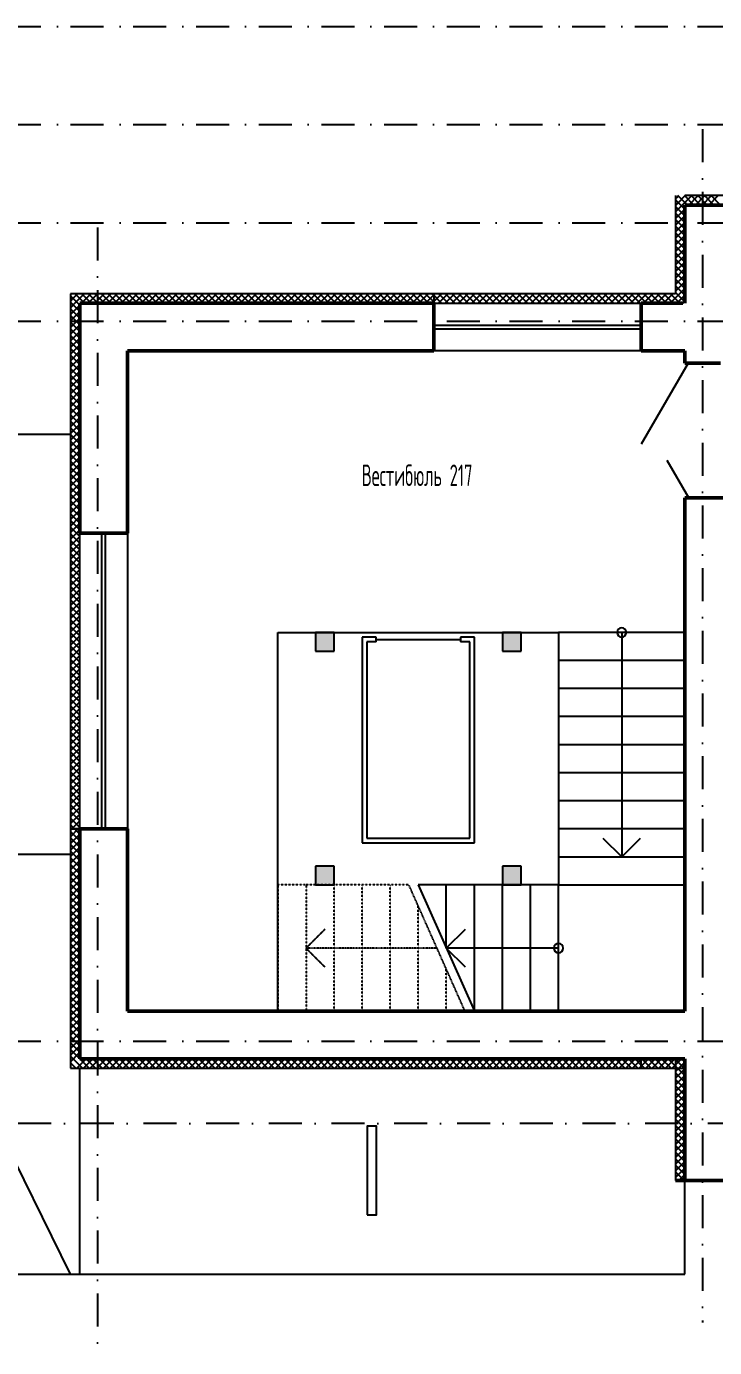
# Model space of a CAD drawing. Extents: x -1560602 to 321118, y -2308202 to -430103.
# Drawn here: x -1542339 to -1534981, y -2121471 to -2107345 of the extents above; entities that cross this region are included whole.
import ezdxf

# ---------------------------------------------------------------- set-up
doc = ezdxf.new("R2010")
doc.units = 0
doc.header["$MEASUREMENT"] = 0
for name, pattern in [('Dot & Dashed', [670.277762, 352.777767, -176.388884, 0, -141.111112]), ('Штриховая', [0.4, 0.2, -0.2]), ('Штрихпунктирная', [0.670278, 0.352778, -0.176389, 0, -0.141111])]:
    doc.linetypes.add(name, pattern=pattern)
doc.layers.get('0').update_dxf_attribs({"color": 255, "linetype": 'CONTINUOUS'})
for name, color, linetype in [('Оси', 253, 'Dot & Dashed'), ('отделка', 240, 'CONTINUOUS'), ('Текст', 7, 'CONTINUOUS'), ('Утеплитель', 6, 'CONTINUOUS')]:
    doc.layers.add(name, color=color, linetype=linetype)
doc.layers.add('СПДС_СИМВОЛЫ', color=6, linetype='CONTINUOUS', lineweight=25)
doc.layers.add('стены', color=5, linetype='CONTINUOUS', lineweight=50)
doc.styles.get("Standard").update_dxf_attribs({"font": 'spds.shx', "width": 0.7, "height": 250})

msp = doc.modelspace()

# ---------------------------------------------------------------- hatches: boundary and pattern name
at = {"linetype": 'Continuous', "lineweight": 5}
for points in [[(-1539249.3, -2114024.8), (-1539049.3, -2114024.8), (-1539049.3, -2113824.8), (-1539249.3, -2113824.8)], [(-1537249.3, -2114024.8), (-1537049.3, -2114024.8), (-1537049.3, -2113824.8), (-1537249.3, -2113824.8)], [(-1539249.3, -2116524.8), (-1539049.3, -2116524.8), (-1539049.3, -2116324.8), (-1539249.3, -2116324.8)], [(-1537249.3, -2116524.8), (-1537049.3, -2116524.8), (-1537049.3, -2116324.8), (-1537249.3, -2116324.8)]]:
    msp.add_hatch(color=0, dxfattribs=at).paths.add_polyline_path(points, flags=0)

# ---------------------------------------------------------------- linework, layer by layer
at = {"color": 0, "ltscale": 100}
for p, q in [((-1545589.3, -2111704.8), (-1541869.3, -2111704.8)), ((-1545589.3, -2116194.8), (-1541869.3, -2116194.8)), ((-1541869.3, -2120684.8), (-1543729.3, -2116902.4)), ((-1541769.3, -2120684.8), (-1541769.3, -2118484.8)), ((-1535299.3, -2120684.8), (-1535299.3, -2119684.8)), ((-1545589.3, -2120684.8), (-1541769.3, -2120684.8)), ((-1541769.3, -2120684.8), (-1535299.3, -2120684.8))]:
    msp.add_line(p, q, dxfattribs=at)
at = {"color": 0, "linetype": 'Continuous'}
for p, q in [((-1539649.3, -2117874.8), (-1539649.3, -2113824.8)), ((-1539649.3, -2113824.8), (-1536649.3, -2113824.8)), ((-1539049.3, -2113824.8), (-1539249.3, -2113824.8)), ((-1539249.3, -2113824.8), (-1539249.3, -2114024.8)), ((-1539049.3, -2114024.8), (-1539049.3, -2113824.8)), ((-1537049.3, -2113824.8), (-1537249.3, -2113824.8)), ((-1537249.3, -2113824.8), (-1537249.3, -2114024.8)), ((-1537049.3, -2114024.8), (-1537049.3, -2113824.8)), ((-1535299.3, -2113824.8), (-1536649.3, -2113824.8)), ((-1536649.3, -2113824.8), (-1536649.3, -2116224.8)), ((-1535974.3, -2113824.8), (-1535974.3, -2116224.8)), ((-1535299.3, -2116224.8), (-1535299.3, -2113824.8)), ((-1538749.3, -2113874.8), (-1538749.3, -2116074.8)), ((-1538599.3, -2113874.8), (-1538749.3, -2113874.8)), ((-1538699.3, -2113924.8), (-1538699.3, -2116024.8)), ((-1538599.3, -2113924.8), (-1538699.3, -2113924.8)), ((-1538599.3, -2113924.8), (-1538599.3, -2113874.8)), ((-1538599.3, -2113899.8), (-1537699.3, -2113899.8)), ((-1537549.3, -2113874.8), (-1537699.3, -2113874.8)), ((-1537699.3, -2113874.8), (-1537699.3, -2113924.8)), ((-1537599.3, -2113924.8), (-1537699.3, -2113924.8)), ((-1537599.3, -2116024.8), (-1537599.3, -2113924.8)), ((-1537549.3, -2116074.8), (-1537549.3, -2113874.8)), ((-1539249.3, -2114024.8), (-1539049.3, -2114024.8)), ((-1537249.3, -2114024.8), (-1537049.3, -2114024.8)), ((-1535299.3, -2114124.8), (-1536649.3, -2114124.8)), ((-1535299.3, -2114424.8), (-1536649.3, -2114424.8)), ((-1535299.3, -2114724.8), (-1536649.3, -2114724.8)), ((-1535299.3, -2115024.8), (-1536649.3, -2115024.8)), ((-1535299.3, -2115324.8), (-1536649.3, -2115324.8)), ((-1535299.3, -2115624.8), (-1536649.3, -2115624.8)), ((-1535299.3, -2115924.8), (-1536649.3, -2115924.8)), ((-1538749.3, -2116074.8), (-1537549.3, -2116074.8)), ((-1538699.3, -2116024.8), (-1537599.3, -2116024.8)), ((-1536174.3, -2116024.8), (-1535974.3, -2116224.8)), ((-1535974.3, -2116224.8), (-1535774.3, -2116024.8)), ((-1536649.3, -2116224.8), (-1535299.3, -2116224.8)), ((-1536649.3, -2116224.8), (-1536649.3, -2116524.8)), ((-1535299.3, -2116524.8), (-1535299.3, -2116224.8)), ((-1539049.3, -2116324.8), (-1539249.3, -2116324.8)), ((-1539249.3, -2116324.8), (-1539249.3, -2116524.8)), ((-1539049.3, -2116524.8), (-1539049.3, -2116324.8)), ((-1537049.3, -2116324.8), (-1537249.3, -2116324.8)), ((-1537249.3, -2116324.8), (-1537249.3, -2116524.8)), ((-1537049.3, -2116524.8), (-1537049.3, -2116324.8)), ((-1539249.3, -2116524.8), (-1539049.3, -2116524.8)), ((-1536649.3, -2116524.8), (-1538149.3, -2116524.8)), ((-1538149.3, -2116524.8), (-1537549.3, -2117874.8)), ((-1537849.3, -2117199.8), (-1537849.3, -2116524.8)), ((-1537549.3, -2117874.8), (-1537549.3, -2116524.8)), ((-1537249.3, -2117874.8), (-1537249.3, -2116524.8)), ((-1537249.3, -2116524.8), (-1537049.3, -2116524.8)), ((-1536949.3, -2117874.8), (-1536949.3, -2116524.8)), ((-1536649.3, -2116524.8), (-1535299.3, -2116524.8)), ((-1536649.3, -2117874.8), (-1536649.3, -2116524.8)), ((-1537649.3, -2116999.8), (-1537849.3, -2117199.8)), ((-1537849.3, -2117199.8), (-1537649.3, -2117399.8)), ((-1536649.3, -2117199.8), (-1537849.3, -2117199.8)), ((-1537549.3, -2117874.8), (-1536649.3, -2117874.8))]:
    msp.add_line(p, q, dxfattribs=at)
at = {"color": 0, "linetype": 'Штриховая'}
for p, q in [((-1539349.3, -2116524.8), (-1539649.3, -2116524.8)), ((-1539649.3, -2116524.8), (-1539649.3, -2117874.8)), ((-1538249.2, -2116524.8), (-1539349.3, -2116524.8)), ((-1539349.3, -2116524.8), (-1539349.3, -2117874.8)), ((-1539049.3, -2117874.8), (-1539049.3, -2116524.8)), ((-1538749.3, -2117874.8), (-1538749.3, -2116524.8)), ((-1538449.3, -2117874.8), (-1538449.3, -2116524.8)), ((-1537649.2, -2117874.8), (-1538249.2, -2116524.8)), ((-1538149.3, -2117874.8), (-1538149.3, -2116749.6)), ((-1537849.3, -2117874.8), (-1537849.3, -2117424.6)), ((-1539649.3, -2117874.8), (-1539349.3, -2117874.8)), ((-1539349.3, -2117874.8), (-1537649.2, -2117874.8))]:
    msp.add_line(p, q, dxfattribs=at)
at = {"color": 0, "linetype": 'Штрихпунктирная'}
for p, q in [((-1539149.3, -2116999.8), (-1539349.3, -2117199.8)), ((-1539349.3, -2117199.8), (-1539149.3, -2117399.8)), ((-1537949.2, -2117199.8), (-1539349.3, -2117199.8))]:
    msp.add_line(p, q, dxfattribs=at)
at = {"color": 0, "linetype": 'Continuous'}
for centre, start, end in [((-1535974.3, -2113824.8), 0, 180), ((-1535974.3, -2113824.8), 180, 0), ((-1536649.3, -2117199.8), 90, 270), ((-1536649.3, -2117199.8), 270, 90)]:
    msp.add_arc(centre, 50, start, end, dxfattribs=at)
at = {"layer": 'Оси', "color": 0, "linetype": 'Штрихпунктирная', "lineweight": -3, "ltscale": 1000}
for p, q in [((-1556614.6, -2107344.8), (-1508549.3, -2107344.8)), ((-1556614.6, -2108394.8), (-1497159.3, -2108394.8)), ((-1535109.3, -2108444.8), (-1535109.3, -2121201.6)), ((-1556614.6, -2109444.8), (-1497159.3, -2109444.8)), ((-1541579.3, -2109494.8), (-1541579.3, -2132549.8)), ((-1556614.6, -2110494.8), (-1497159.3, -2110494.8)), ((-1556614.6, -2118194.8), (-1502159.3, -2118194.8)), ((-1497159.3, -2119074.8), (-1556614.5, -2119074.8))]:
    msp.add_line(p, q, dxfattribs=at)
at = {"layer": 'отделка', "color": 0, "ltscale": 100}
for p, q in [((-1537984.3, -2110304.5), (-1535764.3, -2110304.5)), ((-1537984.3, -2110539.5), (-1535764.3, -2110539.5)), ((-1537984.3, -2110579.5), (-1535764.3, -2110579.5)), ((-1535764.3, -2110814.5), (-1537984.3, -2110814.5)), ((-1535264.3, -2110944.5), (-1535764.3, -2111810.5)), ((-1535256.8, -2112384.5), (-1535486.8, -2111986.1)), ((-1541769.3, -2115924.6), (-1541769.3, -2112764.6)), ((-1541534.3, -2115924.6), (-1541534.3, -2112764.6)), ((-1541494.3, -2115924.6), (-1541494.3, -2112764.6)), ((-1541259.3, -2112764.6), (-1541259.3, -2115924.6))]:
    msp.add_line(p, q, dxfattribs=at)
at = {"layer": 'СПДС_СИМВОЛЫ', "color": 0, "ltscale": 100}
msp.add_lwpolyline([(-1538696.6, -2120052), (-1538596, -2120052), (-1538596, -2119102), (-1538696.6, -2119102), (-1538696.6, -2120052)], dxfattribs=at)
at = {"layer": 'стены', "color": 0, "linetype": 'Continuous'}
for p, q in [((-1535299.3, -2109254.4), (-1535299.3, -2110304.5)), ((-1534454.3, -2109254.4), (-1535299.3, -2109254.4)), ((-1537984.3, -2110304.5), (-1541769.3, -2110304.5)), ((-1541769.3, -2110304.5), (-1541769.3, -2112764.6)), ((-1537984.3, -2110304.5), (-1537984.3, -2110374.5)), ((-1537984.3, -2110304.5), (-1537984.3, -2110374.5)), ((-1535320.6, -2110304.5), (-1535764.3, -2110304.5)), ((-1535764.3, -2110304.5), (-1535764.3, -2110374.5)), ((-1535764.3, -2110304.5), (-1535764.3, -2110374.5)), ((-1537984.3, -2110374.5), (-1537984.3, -2110814.5)), ((-1535764.3, -2110374.5), (-1535764.3, -2110814.5)), ((-1541259.3, -2110814.5), (-1537984.3, -2110814.5)), ((-1541259.3, -2112764.6), (-1541259.3, -2110814.5)), ((-1535764.3, -2110814.5), (-1535299.3, -2110814.5)), ((-1535299.3, -2110814.5), (-1535299.3, -2110944.5)), ((-1534919.3, -2110944.5), (-1535299.3, -2110944.5)), ((-1535299.3, -2112384.5), (-1535299.3, -2117874.8)), ((-1531799.3, -2112384.5), (-1535299.3, -2112384.5)), ((-1541769.3, -2115924.6), (-1541769.3, -2118384.8)), ((-1541259.3, -2117874.8), (-1541259.3, -2115924.6)), ((-1535764.3, -2117874.8), (-1541259.3, -2117874.8)), ((-1537464.3, -2117874.8), (-1539094.3, -2117874.8)), ((-1535299.3, -2117874.8), (-1535764.3, -2117874.8)), ((-1541769.3, -2118384.8), (-1535764.3, -2118384.8)), ((-1539094.3, -2118384.8), (-1537464.3, -2118384.8)), ((-1535764.3, -2118384.8), (-1535299.3, -2118384.8)), ((-1535299.3, -2118384.8), (-1535299.3, -2119684.8)), ((-1535299.3, -2118484.8), (-1535299.3, -2118384.8)), ((-1535399.3, -2119684.8), (-1534819.3, -2119684.8))]:
    msp.add_line(p, q, dxfattribs=at)
at = {"layer": 'стены', "color": 0, "ltscale": 100}
for p, q in [((-1541259.3, -2112764.6), (-1541769.3, -2112764.6)), ((-1541259.3, -2115924.6), (-1541769.3, -2115924.6))]:
    msp.add_line(p, q, dxfattribs=at)
at = {"layer": 'Утеплитель', "color": 0, "linetype": 'Continuous'}
for p, q in [((-1535399.3, -2109154.4), (-1535399.3, -2110204.5)), ((-1535399.3, -2109186.4), (-1535385.3, -2109172.3)), ((-1535343.3, -2109254.4), (-1535399.3, -2109198.5)), ((-1535385.3, -2109172.3), (-1535367.4, -2109154.4)), ((-1535299.3, -2109227.7), (-1535372.6, -2109154.4)), ((-1535354.1, -2109211.9), (-1535299.3, -2109157.1)), ((-1535299.3, -2109157), (-1535301.9, -2109154.4)), ((-1534454.3, -2109154.4), (-1535299.3, -2109154.4)), ((-1535299.3, -2109157.1), (-1535296.7, -2109154.4)), ((-1535299.3, -2109227.8), (-1535226, -2109154.4)), ((-1535201.9, -2109254.4), (-1535299.3, -2109157)), ((-1535255.3, -2109254.4), (-1535155.3, -2109154.4)), ((-1535131.2, -2109254.4), (-1535231.2, -2109154.4)), ((-1535184.5, -2109254.4), (-1535084.5, -2109154.4)), ((-1535060.5, -2109254.4), (-1535160.5, -2109154.4)), ((-1535113.8, -2109254.4), (-1535013.8, -2109154.4)), ((-1534989.8, -2109254.4), (-1535089.8, -2109154.4)), ((-1535043.1, -2109254.4), (-1534943.1, -2109154.4)), ((-1534919.1, -2109254.4), (-1535019.1, -2109154.4)), ((-1535399.3, -2109257.1), (-1535396.7, -2109254.4)), ((-1535399.3, -2109327.8), (-1535326, -2109254.4)), ((-1535299.3, -2109369.2), (-1535399.3, -2109269.2)), ((-1535399.3, -2109398.5), (-1535299.3, -2109298.5)), ((-1535299.3, -2109439.9), (-1535399.3, -2109339.9)), ((-1535396.7, -2109254.4), (-1535354.1, -2109211.9)), ((-1535299.3, -2109298.5), (-1535343.3, -2109254.4)), ((-1535326, -2109254.4), (-1535323, -2109251.5)), ((-1535323, -2109251.5), (-1535299.3, -2109227.8)), ((-1535272.6, -2109254.4), (-1535299.3, -2109227.7)), ((-1535399.3, -2109469.2), (-1535299.3, -2109369.2)), ((-1535299.3, -2109510.6), (-1535399.3, -2109410.6)), ((-1535399.3, -2109539.9), (-1535299.3, -2109439.9)), ((-1535299.3, -2109581.3), (-1535399.3, -2109481.3)), ((-1535399.3, -2109610.6), (-1535299.3, -2109510.6)), ((-1535299.3, -2109652), (-1535399.3, -2109552)), ((-1535399.3, -2109681.3), (-1535299.3, -2109581.3)), ((-1535299.3, -2109722.7), (-1535399.3, -2109622.7)), ((-1535399.3, -2109752.1), (-1535299.3, -2109652.1)), ((-1535299.3, -2109793.4), (-1535399.3, -2109693.4)), ((-1535399.3, -2109822.8), (-1535299.3, -2109722.8)), ((-1535299.3, -2109864.1), (-1535399.3, -2109764.1)), ((-1535399.3, -2109893.5), (-1535299.3, -2109793.5)), ((-1535299.3, -2109934.8), (-1535399.3, -2109834.8)), ((-1535399.3, -2109964.2), (-1535299.3, -2109864.2)), ((-1535299.3, -2110005.6), (-1535399.3, -2109905.6)), ((-1535399.3, -2110034.9), (-1535299.3, -2109934.9)), ((-1535299.3, -2110076.3), (-1535399.3, -2109976.3)), ((-1535399.3, -2110105.6), (-1535299.3, -2110005.6)), ((-1535299.3, -2110147), (-1535399.3, -2110047)), ((-1535399.3, -2110176.3), (-1535299.3, -2110076.3)), ((-1535312.5, -2110204.5), (-1535399.3, -2110117.7)), ((-1535383.3, -2110204.5), (-1535399.3, -2110188.4)), ((-1535356.7, -2110204.5), (-1535299.3, -2110147)), ((-1537984.3, -2110204.5), (-1541869.3, -2110204.5)), ((-1541869.3, -2110204.5), (-1541869.3, -2115924.6)), ((-1541869.3, -2110211.7), (-1541865.7, -2110208.1)), ((-1541769.3, -2110323.8), (-1541869.3, -2110223.8)), ((-1541869.3, -2110282.4), (-1541830.4, -2110243.4)), ((-1541869.3, -2110353.1), (-1541795, -2110278.8)), ((-1541769.3, -2110394.5), (-1541869.3, -2110294.5)), ((-1541869.3, -2110423.8), (-1541769.3, -2110323.8)), ((-1541865.7, -2110208.1), (-1541862.1, -2110204.5)), ((-1541830.4, -2110243.4), (-1541791.4, -2110204.5)), ((-1541717.9, -2110304.5), (-1541817.9, -2110204.5)), ((-1541795, -2110278.8), (-1541720.7, -2110204.5)), ((-1541750, -2110304.5), (-1541650, -2110204.5)), ((-1541647.2, -2110304.5), (-1541747.2, -2110204.5)), ((-1541679.3, -2110304.5), (-1541579.3, -2110204.5)), ((-1541576.5, -2110304.5), (-1541676.5, -2110204.5)), ((-1541608.6, -2110304.5), (-1541508.6, -2110204.5)), ((-1541505.8, -2110304.5), (-1541605.8, -2110204.5)), ((-1541537.9, -2110304.5), (-1541437.9, -2110204.5)), ((-1541435.1, -2110304.5), (-1541535.1, -2110204.5)), ((-1541467.1, -2110304.5), (-1541367.1, -2110204.5)), ((-1541364.4, -2110304.5), (-1541464.4, -2110204.5)), ((-1541396.4, -2110304.5), (-1541296.4, -2110204.5)), ((-1541293.7, -2110304.5), (-1541393.7, -2110204.5)), ((-1541325.7, -2110304.5), (-1541225.7, -2110204.5)), ((-1541223, -2110304.5), (-1541323, -2110204.5)), ((-1541255, -2110304.5), (-1541155, -2110204.5)), ((-1541152.2, -2110304.5), (-1541252.2, -2110204.5)), ((-1541184.3, -2110304.5), (-1541084.3, -2110204.5)), ((-1541081.5, -2110304.5), (-1541181.5, -2110204.5)), ((-1541113.6, -2110304.5), (-1541013.6, -2110204.5)), ((-1541010.8, -2110304.5), (-1541110.8, -2110204.5)), ((-1541042.9, -2110304.5), (-1540942.9, -2110204.5)), ((-1540940.1, -2110304.5), (-1541040.1, -2110204.5)), ((-1540972.2, -2110304.5), (-1540872.2, -2110204.5)), ((-1540869.4, -2110304.5), (-1540969.4, -2110204.5)), ((-1540901.5, -2110304.5), (-1540801.5, -2110204.5)), ((-1540798.7, -2110304.5), (-1540898.7, -2110204.5)), ((-1540830.7, -2110304.5), (-1540730.7, -2110204.5)), ((-1540728, -2110304.5), (-1540828, -2110204.5)), ((-1540760, -2110304.5), (-1540660, -2110204.5)), ((-1540657.3, -2110304.5), (-1540757.3, -2110204.5)), ((-1540689.3, -2110304.5), (-1540589.3, -2110204.5)), ((-1540586.6, -2110304.5), (-1540686.6, -2110204.5)), ((-1540618.6, -2110304.5), (-1540518.6, -2110204.5)), ((-1540515.8, -2110304.5), (-1540615.8, -2110204.5)), ((-1540547.9, -2110304.5), (-1540447.9, -2110204.5)), ((-1540445.1, -2110304.5), (-1540545.1, -2110204.5)), ((-1540477.2, -2110304.5), (-1540377.2, -2110204.5)), ((-1540374.4, -2110304.5), (-1540474.4, -2110204.5)), ((-1540406.5, -2110304.5), (-1540306.5, -2110204.5)), ((-1540303.7, -2110304.5), (-1540403.7, -2110204.5)), ((-1540335.8, -2110304.5), (-1540235.8, -2110204.5)), ((-1540233, -2110304.5), (-1540333, -2110204.5)), ((-1540265.1, -2110304.5), (-1540165.1, -2110204.5)), ((-1540162.3, -2110304.5), (-1540262.3, -2110204.5)), ((-1540194.4, -2110304.5), (-1540094.4, -2110204.5)), ((-1540091.6, -2110304.5), (-1540191.6, -2110204.5)), ((-1540123.6, -2110304.5), (-1540023.6, -2110204.5)), ((-1540020.9, -2110304.5), (-1540120.9, -2110204.5)), ((-1540052.9, -2110304.5), (-1539952.9, -2110204.5)), ((-1539950.2, -2110304.5), (-1540050.2, -2110204.5)), ((-1539982.2, -2110304.5), (-1539882.2, -2110204.5)), ((-1539879.5, -2110304.5), (-1539979.5, -2110204.5)), ((-1539911.5, -2110304.5), (-1539811.5, -2110204.5)), ((-1539808.7, -2110304.5), (-1539908.7, -2110204.5)), ((-1539840.8, -2110304.5), (-1539740.8, -2110204.5)), ((-1539738, -2110304.5), (-1539838, -2110204.5)), ((-1539770.1, -2110304.5), (-1539670.1, -2110204.5)), ((-1539667.3, -2110304.5), (-1539767.3, -2110204.5)), ((-1539699.4, -2110304.5), (-1539599.4, -2110204.5)), ((-1539596.6, -2110304.5), (-1539696.6, -2110204.5)), ((-1539628.7, -2110304.5), (-1539528.7, -2110204.5)), ((-1539525.9, -2110304.5), (-1539625.9, -2110204.5)), ((-1539558, -2110304.5), (-1539458, -2110204.5)), ((-1539455.2, -2110304.5), (-1539555.2, -2110204.5)), ((-1539487.2, -2110304.5), (-1539387.2, -2110204.5)), ((-1539384.5, -2110304.5), (-1539484.5, -2110204.5)), ((-1539416.5, -2110304.5), (-1539316.5, -2110204.5)), ((-1539313.8, -2110304.5), (-1539413.8, -2110204.5)), ((-1539345.8, -2110304.5), (-1539245.8, -2110204.5)), ((-1539243.1, -2110304.5), (-1539343.1, -2110204.5)), ((-1539275.1, -2110304.5), (-1539175.1, -2110204.5)), ((-1539172.3, -2110304.5), (-1539272.3, -2110204.5)), ((-1539204.4, -2110304.5), (-1539104.4, -2110204.5)), ((-1539101.6, -2110304.5), (-1539201.6, -2110204.5)), ((-1539133.7, -2110304.5), (-1539033.7, -2110204.5)), ((-1539030.9, -2110304.5), (-1539130.9, -2110204.5)), ((-1539063, -2110304.5), (-1538963, -2110204.5)), ((-1538960.2, -2110304.5), (-1539060.2, -2110204.5)), ((-1538992.3, -2110304.5), (-1538892.3, -2110204.5)), ((-1538889.5, -2110304.5), (-1538989.5, -2110204.5)), ((-1538921.6, -2110304.5), (-1538821.6, -2110204.5)), ((-1538818.8, -2110304.5), (-1538918.8, -2110204.5)), ((-1538850.8, -2110304.5), (-1538750.8, -2110204.5)), ((-1538748.1, -2110304.5), (-1538848.1, -2110204.5)), ((-1538780.1, -2110304.5), (-1538680.1, -2110204.5)), ((-1538677.4, -2110304.5), (-1538777.4, -2110204.5)), ((-1538709.4, -2110304.5), (-1538609.4, -2110204.5)), ((-1538606.7, -2110304.5), (-1538706.7, -2110204.5)), ((-1538638.7, -2110304.5), (-1538538.7, -2110204.5)), ((-1538536, -2110304.5), (-1538636, -2110204.5)), ((-1538568, -2110304.5), (-1538468, -2110204.5)), ((-1538465.2, -2110304.5), (-1538565.2, -2110204.5)), ((-1538497.3, -2110304.5), (-1538397.3, -2110204.5)), ((-1538394.5, -2110304.5), (-1538494.5, -2110204.5)), ((-1538426.6, -2110304.5), (-1538326.6, -2110204.5)), ((-1538323.8, -2110304.5), (-1538423.8, -2110204.5)), ((-1538355.9, -2110304.5), (-1538255.9, -2110204.5)), ((-1538253.1, -2110304.5), (-1538353.1, -2110204.5)), ((-1538285.2, -2110304.5), (-1538185.2, -2110204.5)), ((-1538182.4, -2110304.5), (-1538282.4, -2110204.5)), ((-1538214.5, -2110304.5), (-1538114.5, -2110204.5)), ((-1538111.7, -2110304.5), (-1538211.7, -2110204.5)), ((-1538143.7, -2110304.5), (-1538043.7, -2110204.5)), ((-1538041, -2110304.5), (-1538141, -2110204.5)), ((-1538073, -2110304.5), (-1537984.3, -2110215.7)), ((-1537984.3, -2110290.4), (-1538070.3, -2110204.5)), ((-1538002.3, -2110304.5), (-1537984.3, -2110286.4)), ((-1537984.3, -2110219.7), (-1537999.6, -2110204.5)), ((-1537984.3, -2110204.5), (-1537984.3, -2110304.5)), ((-1537984.3, -2110204.5), (-1537984.3, -2110304.5)), ((-1535399.3, -2110204.5), (-1537984.3, -2110204.5)), ((-1537984.3, -2110215.7), (-1537973, -2110204.5)), ((-1537984.3, -2110286.4), (-1537902.3, -2110204.5)), ((-1537899.6, -2110304.5), (-1537984.3, -2110219.7)), ((-1537970.3, -2110304.5), (-1537984.3, -2110290.4)), ((-1537931.6, -2110304.5), (-1537831.6, -2110204.5)), ((-1537828.8, -2110304.5), (-1537928.8, -2110204.5)), ((-1537860.9, -2110304.5), (-1537760.9, -2110204.5)), ((-1537758.1, -2110304.5), (-1537858.1, -2110204.5)), ((-1537790.2, -2110304.5), (-1537690.2, -2110204.5)), ((-1537687.4, -2110304.5), (-1537787.4, -2110204.5)), ((-1537719.5, -2110304.5), (-1537619.5, -2110204.5)), ((-1537616.7, -2110304.5), (-1537716.7, -2110204.5)), ((-1537648.8, -2110304.5), (-1537548.8, -2110204.5)), ((-1537546, -2110304.5), (-1537646, -2110204.5)), ((-1537578.1, -2110304.5), (-1537478.1, -2110204.5)), ((-1537475.3, -2110304.5), (-1537575.3, -2110204.5)), ((-1537507.3, -2110304.5), (-1537407.3, -2110204.5)), ((-1537404.6, -2110304.5), (-1537504.6, -2110204.5)), ((-1537436.6, -2110304.5), (-1537336.6, -2110204.5)), ((-1537333.9, -2110304.5), (-1537433.9, -2110204.5)), ((-1537365.9, -2110304.5), (-1537265.9, -2110204.5)), ((-1537263.2, -2110304.5), (-1537363.2, -2110204.5)), ((-1537295.2, -2110304.5), (-1537195.2, -2110204.5)), ((-1537192.4, -2110304.5), (-1537292.4, -2110204.5)), ((-1537224.5, -2110304.5), (-1537124.5, -2110204.5)), ((-1537121.7, -2110304.5), (-1537221.7, -2110204.5)), ((-1537153.8, -2110304.5), (-1537053.8, -2110204.5)), ((-1537051, -2110304.5), (-1537151, -2110204.5)), ((-1537083.1, -2110304.5), (-1536983.1, -2110204.5)), ((-1536980.3, -2110304.5), (-1537080.3, -2110204.5)), ((-1537012.4, -2110304.5), (-1536912.4, -2110204.5)), ((-1536909.6, -2110304.5), (-1537009.6, -2110204.5)), ((-1536941.7, -2110304.5), (-1536841.7, -2110204.5)), ((-1536838.9, -2110304.5), (-1536938.9, -2110204.5)), ((-1536870.9, -2110304.5), (-1536770.9, -2110204.5)), ((-1536768.2, -2110304.5), (-1536868.2, -2110204.5)), ((-1536800.2, -2110304.5), (-1536700.2, -2110204.5)), ((-1536697.5, -2110304.5), (-1536797.5, -2110204.5)), ((-1536729.5, -2110304.5), (-1536629.5, -2110204.5)), ((-1536626.8, -2110304.5), (-1536726.8, -2110204.5)), ((-1536658.8, -2110304.5), (-1536558.8, -2110204.5)), ((-1536556.1, -2110304.5), (-1536656.1, -2110204.5)), ((-1536588.1, -2110304.5), (-1536488.1, -2110204.5)), ((-1536485.3, -2110304.5), (-1536585.3, -2110204.5)), ((-1536517.4, -2110304.5), (-1536417.4, -2110204.5)), ((-1536414.6, -2110304.5), (-1536514.6, -2110204.5)), ((-1536446.7, -2110304.5), (-1536346.7, -2110204.5)), ((-1536343.9, -2110304.5), (-1536443.9, -2110204.5)), ((-1536376, -2110304.5), (-1536276, -2110204.5)), ((-1536273.2, -2110304.5), (-1536373.2, -2110204.5)), ((-1536305.3, -2110304.5), (-1536205.3, -2110204.5)), ((-1536202.5, -2110304.5), (-1536302.5, -2110204.5)), ((-1536234.6, -2110304.5), (-1536134.6, -2110204.5)), ((-1536131.8, -2110304.5), (-1536231.8, -2110204.5)), ((-1536163.8, -2110304.5), (-1536063.8, -2110204.5)), ((-1536061.1, -2110304.5), (-1536161.1, -2110204.5)), ((-1536093.1, -2110304.5), (-1535993.1, -2110204.5)), ((-1535990.4, -2110304.5), (-1536090.4, -2110204.5)), ((-1536022.4, -2110304.5), (-1535922.4, -2110204.5)), ((-1535919.7, -2110304.5), (-1536019.7, -2110204.5)), ((-1535951.7, -2110304.5), (-1535851.7, -2110204.5)), ((-1535848.9, -2110304.5), (-1535948.9, -2110204.5)), ((-1535881, -2110304.5), (-1535781, -2110204.5)), ((-1535778.2, -2110304.5), (-1535878.2, -2110204.5)), ((-1535810.3, -2110304.5), (-1535710.3, -2110204.5)), ((-1535707.5, -2110304.5), (-1535807.5, -2110204.5)), ((-1535739.6, -2110304.5), (-1535639.6, -2110204.5)), ((-1535636.8, -2110304.5), (-1535736.8, -2110204.5)), ((-1535668.9, -2110304.5), (-1535568.9, -2110204.5)), ((-1535566.1, -2110304.5), (-1535666.1, -2110204.5)), ((-1535598.2, -2110304.5), (-1535498.2, -2110204.5)), ((-1535495.4, -2110304.5), (-1535595.4, -2110204.5)), ((-1535527.4, -2110304.5), (-1535427.4, -2110204.5)), ((-1535424.7, -2110304.5), (-1535524.7, -2110204.5)), ((-1535456.7, -2110304.5), (-1535399.3, -2110247)), ((-1535399.3, -2110259.1), (-1535454, -2110204.5)), ((-1535399.3, -2110247), (-1535380.6, -2110228.3)), ((-1535354, -2110304.5), (-1535399.3, -2110259.1)), ((-1535386, -2110304.5), (-1535349.4, -2110267.9)), ((-1535299.3, -2110288.4), (-1535383.3, -2110204.5)), ((-1535380.6, -2110228.3), (-1535356.7, -2110204.5)), ((-1535349.4, -2110267.9), (-1535299.3, -2110217.7)), ((-1535315.3, -2110304.5), (-1535299.3, -2110288.5)), ((-1535299.3, -2110217.7), (-1535312.5, -2110204.5)), ((-1541769.3, -2110465.2), (-1541869.3, -2110365.2)), ((-1541869.3, -2110494.5), (-1541769.3, -2110394.5)), ((-1541769.3, -2110535.9), (-1541869.3, -2110435.9)), ((-1541869.3, -2110565.2), (-1541769.3, -2110465.2)), ((-1541769.3, -2110606.6), (-1541869.3, -2110506.6)), ((-1541869.3, -2110635.9), (-1541769.3, -2110535.9)), ((-1541769.3, -2110677.3), (-1541869.3, -2110577.3)), ((-1541869.3, -2110706.6), (-1541769.3, -2110606.6)), ((-1541769.3, -2110748), (-1541869.3, -2110648)), ((-1541869.3, -2110777.3), (-1541769.3, -2110677.3)), ((-1541769.3, -2110818.8), (-1541869.3, -2110718.8)), ((-1541869.3, -2110848), (-1541769.3, -2110748)), ((-1541769.3, -2110889.5), (-1541869.3, -2110789.5)), ((-1541869.3, -2110918.8), (-1541769.3, -2110818.8)), ((-1541769.3, -2110960.2), (-1541869.3, -2110860.2)), ((-1541869.3, -2110989.5), (-1541769.3, -2110889.5)), ((-1541769.3, -2111030.9), (-1541869.3, -2110930.9)), ((-1541869.3, -2111060.2), (-1541769.3, -2110960.2)), ((-1541769.3, -2111101.6), (-1541869.3, -2111001.6)), ((-1541869.3, -2111130.9), (-1541769.3, -2111030.9)), ((-1541769.3, -2111172.3), (-1541869.3, -2111072.3)), ((-1541869.3, -2111201.6), (-1541769.3, -2111101.6)), ((-1541769.3, -2111243), (-1541869.3, -2111143)), ((-1541869.3, -2111272.3), (-1541769.3, -2111172.3)), ((-1541769.3, -2111313.7), (-1541869.3, -2111213.7)), ((-1541869.3, -2111343), (-1541769.3, -2111243)), ((-1541769.3, -2111384.4), (-1541869.3, -2111284.4)), ((-1541869.3, -2111413.7), (-1541769.3, -2111313.7)), ((-1541769.3, -2111455.2), (-1541869.3, -2111355.2)), ((-1541869.3, -2111484.4), (-1541769.3, -2111384.4)), ((-1541769.3, -2111525.9), (-1541869.3, -2111425.9)), ((-1541869.3, -2111555.2), (-1541769.3, -2111455.2)), ((-1541769.3, -2111596.6), (-1541869.3, -2111496.6)), ((-1541869.3, -2111625.9), (-1541769.3, -2111525.9)), ((-1541769.3, -2111667.3), (-1541869.3, -2111567.3)), ((-1541869.3, -2111696.6), (-1541769.3, -2111596.6)), ((-1541769.3, -2111738), (-1541869.3, -2111638)), ((-1541869.3, -2111767.3), (-1541769.3, -2111667.3)), ((-1541769.3, -2111808.7), (-1541869.3, -2111708.7)), ((-1541869.3, -2111838), (-1541769.3, -2111738)), ((-1541769.3, -2111879.4), (-1541869.3, -2111779.4)), ((-1541869.3, -2111908.7), (-1541769.3, -2111808.7)), ((-1541769.3, -2111950.1), (-1541869.3, -2111850.1)), ((-1541869.3, -2111979.4), (-1541769.3, -2111879.4)), ((-1541769.3, -2112020.8), (-1541869.3, -2111920.8)), ((-1541869.3, -2112050.1), (-1541769.3, -2111950.1)), ((-1541769.3, -2112091.5), (-1541869.3, -2111991.5)), ((-1541869.3, -2112120.8), (-1541769.3, -2112020.8)), ((-1541769.3, -2112162.3), (-1541869.3, -2112062.3)), ((-1541869.3, -2112191.5), (-1541769.3, -2112091.5)), ((-1541769.3, -2112233), (-1541869.3, -2112133)), ((-1541869.3, -2112262.3), (-1541769.3, -2112162.3)), ((-1541769.3, -2112303.7), (-1541869.3, -2112203.7)), ((-1541869.3, -2112333), (-1541769.3, -2112233)), ((-1541769.3, -2112374.4), (-1541869.3, -2112274.4)), ((-1541869.3, -2112403.7), (-1541769.3, -2112303.7)), ((-1541769.3, -2112445.1), (-1541869.3, -2112345.1)), ((-1541869.3, -2112474.4), (-1541769.3, -2112374.4)), ((-1541769.3, -2112515.8), (-1541869.3, -2112415.8)), ((-1541869.3, -2112545.1), (-1541769.3, -2112445.1)), ((-1541769.3, -2112586.5), (-1541869.3, -2112486.5)), ((-1541869.3, -2112615.8), (-1541769.3, -2112515.8)), ((-1541769.3, -2112657.2), (-1541869.3, -2112557.2)), ((-1541869.3, -2112686.5), (-1541769.3, -2112586.5)), ((-1541769.3, -2112727.9), (-1541869.3, -2112627.9)), ((-1541869.3, -2112757.2), (-1541769.3, -2112657.2)), ((-1541769.3, -2112798.7), (-1541869.3, -2112698.7)), ((-1541869.3, -2112827.9), (-1541769.3, -2112727.9)), ((-1541769.3, -2112869.4), (-1541869.3, -2112769.4)), ((-1541869.3, -2112898.7), (-1541769.3, -2112798.7)), ((-1541769.3, -2112940.1), (-1541869.3, -2112840.1)), ((-1541869.3, -2112969.4), (-1541769.3, -2112869.4)), ((-1541769.3, -2113010.8), (-1541869.3, -2112910.8)), ((-1541869.3, -2113040.1), (-1541769.3, -2112940.1)), ((-1541769.3, -2113081.5), (-1541869.3, -2112981.5)), ((-1541869.3, -2113110.8), (-1541769.3, -2113010.8)), ((-1541769.3, -2113152.2), (-1541869.3, -2113052.2)), ((-1541869.3, -2113181.5), (-1541769.3, -2113081.5)), ((-1541769.3, -2113222.9), (-1541869.3, -2113122.9)), ((-1541869.3, -2113252.2), (-1541769.3, -2113152.2)), ((-1541769.3, -2113293.6), (-1541869.3, -2113193.6)), ((-1541869.3, -2113322.9), (-1541769.3, -2113222.9)), ((-1541769.3, -2113364.3), (-1541869.3, -2113264.3)), ((-1541869.3, -2113393.6), (-1541769.3, -2113293.6)), ((-1541769.3, -2113435.1), (-1541869.3, -2113335.1)), ((-1541869.3, -2113464.3), (-1541769.3, -2113364.3)), ((-1541769.3, -2113505.8), (-1541869.3, -2113405.8)), ((-1541869.3, -2113535.1), (-1541769.3, -2113435.1)), ((-1541769.3, -2113576.5), (-1541869.3, -2113476.5)), ((-1541869.3, -2113605.8), (-1541769.3, -2113505.8)), ((-1541769.3, -2113647.2), (-1541869.3, -2113547.2)), ((-1541869.3, -2113676.5), (-1541769.3, -2113576.5)), ((-1541769.3, -2113717.9), (-1541869.3, -2113617.9)), ((-1541869.3, -2113747.2), (-1541769.3, -2113647.2)), ((-1541769.3, -2113788.6), (-1541869.3, -2113688.6)), ((-1541869.3, -2113817.9), (-1541769.3, -2113717.9)), ((-1541769.3, -2113859.3), (-1541869.3, -2113759.3)), ((-1541869.3, -2113888.6), (-1541769.3, -2113788.6)), ((-1541769.3, -2113930), (-1541869.3, -2113830)), ((-1541869.3, -2113959.3), (-1541769.3, -2113859.3)), ((-1541769.3, -2114000.7), (-1541869.3, -2113900.7)), ((-1541869.3, -2114030), (-1541769.3, -2113930)), ((-1541769.3, -2114071.4), (-1541869.3, -2113971.4)), ((-1541869.3, -2114100.7), (-1541769.3, -2114000.7)), ((-1541769.3, -2114142.2), (-1541869.3, -2114042.2)), ((-1541869.3, -2114171.4), (-1541769.3, -2114071.4)), ((-1541769.3, -2114212.9), (-1541869.3, -2114112.9)), ((-1541869.3, -2114242.2), (-1541769.3, -2114142.2)), ((-1541769.3, -2114283.6), (-1541869.3, -2114183.6)), ((-1541869.3, -2114312.9), (-1541769.3, -2114212.9)), ((-1541769.3, -2114354.3), (-1541869.3, -2114254.3)), ((-1541869.3, -2114383.6), (-1541769.3, -2114283.6)), ((-1541769.3, -2114425), (-1541869.3, -2114325)), ((-1541869.3, -2114454.3), (-1541769.3, -2114354.3)), ((-1541769.3, -2114495.7), (-1541869.3, -2114395.7)), ((-1541869.3, -2114525), (-1541769.3, -2114425)), ((-1541769.3, -2114566.4), (-1541869.3, -2114466.4)), ((-1541869.3, -2114595.7), (-1541769.3, -2114495.7)), ((-1541769.3, -2114637.1), (-1541869.3, -2114537.1)), ((-1541869.3, -2114666.4), (-1541769.3, -2114566.4)), ((-1541769.3, -2114707.8), (-1541869.3, -2114607.8)), ((-1541869.3, -2114737.1), (-1541769.3, -2114637.1)), ((-1541769.3, -2114778.6), (-1541869.3, -2114678.6)), ((-1541869.3, -2114807.8), (-1541769.3, -2114707.8)), ((-1541769.3, -2114849.3), (-1541869.3, -2114749.3)), ((-1541869.3, -2114878.6), (-1541769.3, -2114778.6)), ((-1541769.3, -2114920), (-1541869.3, -2114820)), ((-1541869.3, -2114949.3), (-1541769.3, -2114849.3)), ((-1541769.3, -2114990.7), (-1541869.3, -2114890.7)), ((-1541869.3, -2115020), (-1541769.3, -2114920)), ((-1541769.3, -2115061.4), (-1541869.3, -2114961.4)), ((-1541869.3, -2115090.7), (-1541769.3, -2114990.7)), ((-1541769.3, -2115132.1), (-1541869.3, -2115032.1)), ((-1541869.3, -2115161.4), (-1541769.3, -2115061.4)), ((-1541769.3, -2115202.8), (-1541869.3, -2115102.8)), ((-1541869.3, -2115232.1), (-1541769.3, -2115132.1)), ((-1541769.3, -2115273.5), (-1541869.3, -2115173.5)), ((-1541869.3, -2115302.8), (-1541769.3, -2115202.8)), ((-1541769.3, -2115344.2), (-1541869.3, -2115244.2)), ((-1541869.3, -2115373.5), (-1541769.3, -2115273.5)), ((-1541769.3, -2115415), (-1541869.3, -2115315)), ((-1541869.3, -2115444.2), (-1541769.3, -2115344.2)), ((-1541769.3, -2115485.7), (-1541869.3, -2115385.7)), ((-1541869.3, -2115515), (-1541769.3, -2115415)), ((-1541769.3, -2115556.4), (-1541869.3, -2115456.4)), ((-1541869.3, -2115585.7), (-1541769.3, -2115485.7)), ((-1541769.3, -2115627.1), (-1541869.3, -2115527.1)), ((-1541869.3, -2115656.4), (-1541769.3, -2115556.4)), ((-1541769.3, -2115697.8), (-1541869.3, -2115597.8)), ((-1541869.3, -2115727.1), (-1541769.3, -2115627.1)), ((-1541769.3, -2115768.5), (-1541869.3, -2115668.5)), ((-1541869.3, -2115797.8), (-1541769.3, -2115697.8)), ((-1541769.3, -2115839.2), (-1541869.3, -2115739.2)), ((-1541869.3, -2115868.5), (-1541769.3, -2115768.5)), ((-1541769.3, -2115909.9), (-1541869.3, -2115809.9)), ((-1541854.7, -2115924.6), (-1541769.3, -2115839.2)), ((-1541825.3, -2115924.6), (-1541869.3, -2115880.6)), ((-1541869.3, -2115924.6), (-1541769.3, -2115924.6)), ((-1541869.3, -2115924.6), (-1541869.3, -2118484.8)), ((-1541869.3, -2115939.2), (-1541854.7, -2115924.6)), ((-1541869.3, -2116009.9), (-1541784, -2115924.6)), ((-1541769.3, -2116051.3), (-1541869.3, -2115951.3)), ((-1541869.3, -2116080.6), (-1541769.3, -2115980.6)), ((-1541769.3, -2115980.6), (-1541825.3, -2115924.6)), ((-1541784, -2115924.6), (-1541769.3, -2115909.9)), ((-1541769.3, -2116122.1), (-1541869.3, -2116022.1)), ((-1541869.3, -2116151.3), (-1541769.3, -2116051.3)), ((-1541769.3, -2116192.8), (-1541869.3, -2116092.8)), ((-1541869.3, -2116222.1), (-1541769.3, -2116122.1)), ((-1541769.3, -2116263.5), (-1541869.3, -2116163.5)), ((-1541869.3, -2116292.8), (-1541769.3, -2116192.8)), ((-1541769.3, -2116334.2), (-1541869.3, -2116234.2)), ((-1541869.3, -2116363.5), (-1541769.3, -2116263.5)), ((-1541769.3, -2116404.9), (-1541869.3, -2116304.9)), ((-1541869.3, -2116434.2), (-1541769.3, -2116334.2)), ((-1541769.3, -2116475.6), (-1541869.3, -2116375.6)), ((-1541869.3, -2116504.9), (-1541769.3, -2116404.9)), ((-1541769.3, -2116546.3), (-1541869.3, -2116446.3)), ((-1541869.3, -2116575.6), (-1541769.3, -2116475.6)), ((-1541769.3, -2116617), (-1541869.3, -2116517)), ((-1541869.3, -2116646.3), (-1541769.3, -2116546.3)), ((-1541769.3, -2116687.7), (-1541869.3, -2116587.7)), ((-1541869.3, -2116717), (-1541769.3, -2116617)), ((-1541769.3, -2116758.5), (-1541869.3, -2116658.5)), ((-1541869.3, -2116787.7), (-1541769.3, -2116687.7)), ((-1541769.3, -2116829.2), (-1541869.3, -2116729.2)), ((-1541869.3, -2116858.5), (-1541769.3, -2116758.5)), ((-1541769.3, -2116899.9), (-1541869.3, -2116799.9)), ((-1541869.3, -2116929.2), (-1541769.3, -2116829.2)), ((-1541769.3, -2116970.6), (-1541869.3, -2116870.6)), ((-1541869.3, -2116999.9), (-1541769.3, -2116899.9)), ((-1541769.3, -2117041.3), (-1541869.3, -2116941.3)), ((-1541869.3, -2117070.6), (-1541769.3, -2116970.6)), ((-1541769.3, -2117112), (-1541869.3, -2117012)), ((-1541869.3, -2117141.3), (-1541769.3, -2117041.3)), ((-1541769.3, -2117182.7), (-1541869.3, -2117082.7)), ((-1541869.3, -2117212), (-1541769.3, -2117112)), ((-1541769.3, -2117253.4), (-1541869.3, -2117153.4)), ((-1541869.3, -2117282.7), (-1541769.3, -2117182.7)), ((-1541769.3, -2117324.1), (-1541869.3, -2117224.1)), ((-1541869.3, -2117353.4), (-1541769.3, -2117253.4)), ((-1541769.3, -2117394.9), (-1541869.3, -2117294.9)), ((-1541869.3, -2117424.1), (-1541769.3, -2117324.1)), ((-1541769.3, -2117465.6), (-1541869.3, -2117365.6)), ((-1541869.3, -2117494.9), (-1541769.3, -2117394.9)), ((-1541769.3, -2117536.3), (-1541869.3, -2117436.3)), ((-1541869.3, -2117565.6), (-1541769.3, -2117465.6)), ((-1541769.3, -2117607), (-1541869.3, -2117507)), ((-1541869.3, -2117636.3), (-1541769.3, -2117536.3)), ((-1541769.3, -2117677.7), (-1541869.3, -2117577.7)), ((-1541869.3, -2117707), (-1541769.3, -2117607)), ((-1541769.3, -2117748.4), (-1541869.3, -2117648.4)), ((-1541869.3, -2117777.7), (-1541769.3, -2117677.7)), ((-1541769.3, -2117819.1), (-1541869.3, -2117719.1)), ((-1541869.3, -2117848.4), (-1541769.3, -2117748.4)), ((-1541769.3, -2117889.8), (-1541869.3, -2117789.8)), ((-1541869.3, -2117919.1), (-1541769.3, -2117819.1)), ((-1541769.3, -2117960.5), (-1541869.3, -2117860.5)), ((-1541869.3, -2117989.8), (-1541769.3, -2117889.8)), ((-1541769.3, -2118031.2), (-1541869.3, -2117931.2)), ((-1541869.3, -2118060.5), (-1541769.3, -2117960.5)), ((-1541769.3, -2118102), (-1541869.3, -2118002)), ((-1541869.3, -2118131.2), (-1541769.3, -2118031.2)), ((-1541769.3, -2118172.7), (-1541869.3, -2118072.7)), ((-1541869.3, -2118202), (-1541769.3, -2118102)), ((-1541769.3, -2118243.4), (-1541869.3, -2118143.4)), ((-1541869.3, -2118272.7), (-1541769.3, -2118172.7)), ((-1541769.3, -2118314.1), (-1541869.3, -2118214.1)), ((-1541869.3, -2118343.4), (-1541769.3, -2118243.4)), ((-1541769.3, -2118384.8), (-1541869.3, -2118284.8)), ((-1541869.3, -2118414.1), (-1541769.3, -2118314.1)), ((-1541804.7, -2118420.2), (-1541869.3, -2118355.5)), ((-1541798.6, -2118484.8), (-1541698.6, -2118384.8)), ((-1541669.3, -2118484.8), (-1541769.3, -2118384.8)), ((-1541727.9, -2118484.8), (-1541627.9, -2118384.8)), ((-1541598.6, -2118484.8), (-1541698.6, -2118384.8)), ((-1541657.2, -2118484.8), (-1541557.2, -2118384.8)), ((-1541527.9, -2118484.8), (-1541627.9, -2118384.8)), ((-1541586.5, -2118484.8), (-1541486.5, -2118384.8)), ((-1541457.2, -2118484.8), (-1541557.2, -2118384.8)), ((-1541515.8, -2118484.8), (-1541415.8, -2118384.8)), ((-1541386.5, -2118484.8), (-1541486.5, -2118384.8)), ((-1541445.1, -2118484.8), (-1541345.1, -2118384.8)), ((-1541315.8, -2118484.8), (-1541415.8, -2118384.8)), ((-1541374.3, -2118484.8), (-1541274.3, -2118384.8)), ((-1541245.1, -2118484.8), (-1541345.1, -2118384.8)), ((-1541303.6, -2118484.8), (-1541203.6, -2118384.8)), ((-1541174.3, -2118484.8), (-1541274.3, -2118384.8)), ((-1541232.9, -2118484.8), (-1541132.9, -2118384.8)), ((-1541103.6, -2118484.8), (-1541203.6, -2118384.8)), ((-1541162.2, -2118484.8), (-1541062.2, -2118384.8)), ((-1541032.9, -2118484.8), (-1541132.9, -2118384.8)), ((-1541091.5, -2118484.8), (-1540991.5, -2118384.8)), ((-1540962.2, -2118484.8), (-1541062.2, -2118384.8)), ((-1541020.8, -2118484.8), (-1540920.8, -2118384.8)), ((-1540891.5, -2118484.8), (-1540991.5, -2118384.8)), ((-1540950.1, -2118484.8), (-1540850.1, -2118384.8)), ((-1540820.8, -2118484.8), (-1540920.8, -2118384.8)), ((-1540879.4, -2118484.8), (-1540779.4, -2118384.8)), ((-1540750.1, -2118484.8), (-1540850.1, -2118384.8)), ((-1540808.7, -2118484.8), (-1540708.7, -2118384.8)), ((-1540679.4, -2118484.8), (-1540779.4, -2118384.8)), ((-1540737.9, -2118484.8), (-1540637.9, -2118384.8)), ((-1540608.7, -2118484.8), (-1540708.7, -2118384.8)), ((-1540667.2, -2118484.8), (-1540567.2, -2118384.8)), ((-1540537.9, -2118484.8), (-1540637.9, -2118384.8)), ((-1540596.5, -2118484.8), (-1540496.5, -2118384.8)), ((-1540467.2, -2118484.8), (-1540567.2, -2118384.8)), ((-1540525.8, -2118484.8), (-1540425.8, -2118384.8)), ((-1540396.5, -2118484.8), (-1540496.5, -2118384.8)), ((-1540455.1, -2118484.8), (-1540355.1, -2118384.8)), ((-1540325.8, -2118484.8), (-1540425.8, -2118384.8)), ((-1540384.4, -2118484.8), (-1540284.4, -2118384.8)), ((-1540255.1, -2118484.8), (-1540355.1, -2118384.8)), ((-1540313.7, -2118484.8), (-1540213.7, -2118384.8)), ((-1540184.4, -2118484.8), (-1540284.4, -2118384.8)), ((-1540243, -2118484.8), (-1540143, -2118384.8)), ((-1540113.7, -2118484.8), (-1540213.7, -2118384.8)), ((-1540172.3, -2118484.8), (-1540072.3, -2118384.8)), ((-1540043, -2118484.8), (-1540143, -2118384.8)), ((-1540101.5, -2118484.8), (-1540001.5, -2118384.8)), ((-1539972.3, -2118484.8), (-1540072.3, -2118384.8)), ((-1540030.8, -2118484.8), (-1539930.8, -2118384.8)), ((-1539901.5, -2118484.8), (-1540001.5, -2118384.8)), ((-1539960.1, -2118484.8), (-1539860.1, -2118384.8)), ((-1539830.8, -2118484.8), (-1539930.8, -2118384.8)), ((-1539889.4, -2118484.8), (-1539789.4, -2118384.8)), ((-1539760.1, -2118484.8), (-1539860.1, -2118384.8)), ((-1539818.7, -2118484.8), (-1539718.7, -2118384.8)), ((-1539689.4, -2118484.8), (-1539789.4, -2118384.8)), ((-1539748, -2118484.8), (-1539648, -2118384.8)), ((-1539618.7, -2118484.8), (-1539718.7, -2118384.8)), ((-1539677.3, -2118484.8), (-1539577.3, -2118384.8)), ((-1539548, -2118484.8), (-1539648, -2118384.8)), ((-1539606.6, -2118484.8), (-1539506.6, -2118384.8)), ((-1539477.3, -2118484.8), (-1539577.3, -2118384.8)), ((-1539535.9, -2118484.8), (-1539435.9, -2118384.8)), ((-1539406.6, -2118484.8), (-1539506.6, -2118384.8)), ((-1539465.2, -2118484.8), (-1539365.2, -2118384.8)), ((-1539335.9, -2118484.8), (-1539435.9, -2118384.8)), ((-1539394.4, -2118484.8), (-1539294.4, -2118384.8)), ((-1539265.2, -2118484.8), (-1539365.2, -2118384.8)), ((-1539323.7, -2118484.8), (-1539223.7, -2118384.8)), ((-1539194.4, -2118484.8), (-1539294.4, -2118384.8)), ((-1539253, -2118484.8), (-1539153, -2118384.8)), ((-1539123.7, -2118484.8), (-1539223.7, -2118384.8)), ((-1539182.3, -2118484.8), (-1539082.3, -2118384.8)), ((-1539053, -2118484.8), (-1539153, -2118384.8)), ((-1539111.6, -2118484.8), (-1539011.6, -2118384.8)), ((-1538982.3, -2118484.8), (-1539082.3, -2118384.8)), ((-1539040.9, -2118484.8), (-1538940.9, -2118384.8)), ((-1538911.6, -2118484.8), (-1539011.6, -2118384.8)), ((-1538970.2, -2118484.8), (-1538870.2, -2118384.8)), ((-1538840.9, -2118484.8), (-1538940.9, -2118384.8)), ((-1538899.5, -2118484.8), (-1538799.5, -2118384.8)), ((-1538770.2, -2118484.8), (-1538870.2, -2118384.8)), ((-1538828.8, -2118484.8), (-1538728.8, -2118384.8)), ((-1538699.5, -2118484.8), (-1538799.5, -2118384.8)), ((-1538758, -2118484.8), (-1538658, -2118384.8)), ((-1538628.8, -2118484.8), (-1538728.8, -2118384.8)), ((-1538687.3, -2118484.8), (-1538587.3, -2118384.8)), ((-1538558, -2118484.8), (-1538658, -2118384.8)), ((-1538616.6, -2118484.8), (-1538516.6, -2118384.8)), ((-1538487.3, -2118484.8), (-1538587.3, -2118384.8)), ((-1538545.9, -2118484.8), (-1538445.9, -2118384.8)), ((-1538416.6, -2118484.8), (-1538516.6, -2118384.8)), ((-1538475.2, -2118484.8), (-1538375.2, -2118384.8)), ((-1538345.9, -2118484.8), (-1538445.9, -2118384.8)), ((-1538404.5, -2118484.8), (-1538304.5, -2118384.8)), ((-1538275.2, -2118484.8), (-1538375.2, -2118384.8)), ((-1538333.8, -2118484.8), (-1538233.8, -2118384.8)), ((-1538204.5, -2118484.8), (-1538304.5, -2118384.8)), ((-1538263.1, -2118484.8), (-1538163.1, -2118384.8)), ((-1538133.8, -2118484.8), (-1538233.8, -2118384.8)), ((-1538192.4, -2118484.8), (-1538092.4, -2118384.8)), ((-1538063.1, -2118484.8), (-1538163.1, -2118384.8)), ((-1538121.6, -2118484.8), (-1538021.6, -2118384.8)), ((-1537992.4, -2118484.8), (-1538092.4, -2118384.8)), ((-1538050.9, -2118484.8), (-1537950.9, -2118384.8)), ((-1537921.6, -2118484.8), (-1538021.6, -2118384.8)), ((-1537980.2, -2118484.8), (-1537880.2, -2118384.8)), ((-1537850.9, -2118484.8), (-1537950.9, -2118384.8)), ((-1537909.5, -2118484.8), (-1537809.5, -2118384.8)), ((-1537780.2, -2118484.8), (-1537880.2, -2118384.8)), ((-1537838.8, -2118484.8), (-1537738.8, -2118384.8)), ((-1537709.5, -2118484.8), (-1537809.5, -2118384.8)), ((-1537768.1, -2118484.8), (-1537668.1, -2118384.8)), ((-1537638.8, -2118484.8), (-1537738.8, -2118384.8)), ((-1537697.4, -2118484.8), (-1537597.4, -2118384.8)), ((-1537568.1, -2118484.8), (-1537668.1, -2118384.8)), ((-1537626.7, -2118484.8), (-1537526.7, -2118384.8)), ((-1537497.4, -2118484.8), (-1537597.4, -2118384.8)), ((-1537556, -2118484.8), (-1537456, -2118384.8)), ((-1537426.7, -2118484.8), (-1537526.7, -2118384.8)), ((-1537485.3, -2118484.8), (-1537385.3, -2118384.8)), ((-1537356, -2118484.8), (-1537456, -2118384.8)), ((-1537414.5, -2118484.8), (-1537314.5, -2118384.8)), ((-1537285.3, -2118484.8), (-1537385.3, -2118384.8)), ((-1537343.8, -2118484.8), (-1537243.8, -2118384.8)), ((-1537214.5, -2118484.8), (-1537314.5, -2118384.8)), ((-1537273.1, -2118484.8), (-1537173.1, -2118384.8)), ((-1537143.8, -2118484.8), (-1537243.8, -2118384.8)), ((-1537202.4, -2118484.8), (-1537102.4, -2118384.8)), ((-1537073.1, -2118484.8), (-1537173.1, -2118384.8)), ((-1537131.7, -2118484.8), (-1537031.7, -2118384.8)), ((-1537002.4, -2118484.8), (-1537102.4, -2118384.8)), ((-1537061, -2118484.8), (-1536961, -2118384.8)), ((-1536931.7, -2118484.8), (-1537031.7, -2118384.8)), ((-1536990.3, -2118484.8), (-1536890.3, -2118384.8)), ((-1536861, -2118484.8), (-1536961, -2118384.8)), ((-1536919.6, -2118484.8), (-1536819.6, -2118384.8)), ((-1536790.3, -2118484.8), (-1536890.3, -2118384.8)), ((-1536848.9, -2118484.8), (-1536748.9, -2118384.8)), ((-1536719.6, -2118484.8), (-1536819.6, -2118384.8)), ((-1536778.1, -2118484.8), (-1536678.1, -2118384.8)), ((-1536648.9, -2118484.8), (-1536748.9, -2118384.8)), ((-1536707.4, -2118484.8), (-1536607.4, -2118384.8)), ((-1536578.1, -2118484.8), (-1536678.1, -2118384.8)), ((-1536636.7, -2118484.8), (-1536536.7, -2118384.8)), ((-1536507.4, -2118484.8), (-1536607.4, -2118384.8)), ((-1536566, -2118484.8), (-1536466, -2118384.8)), ((-1536436.7, -2118484.8), (-1536536.7, -2118384.8)), ((-1536495.3, -2118484.8), (-1536395.3, -2118384.8)), ((-1536366, -2118484.8), (-1536466, -2118384.8)), ((-1536424.6, -2118484.8), (-1536324.6, -2118384.8)), ((-1536295.3, -2118484.8), (-1536395.3, -2118384.8)), ((-1536353.9, -2118484.8), (-1536253.9, -2118384.8)), ((-1536224.6, -2118484.8), (-1536324.6, -2118384.8)), ((-1536283.2, -2118484.8), (-1536183.2, -2118384.8)), ((-1536153.9, -2118484.8), (-1536253.9, -2118384.8)), ((-1536212.5, -2118484.8), (-1536112.5, -2118384.8)), ((-1536083.2, -2118484.8), (-1536183.2, -2118384.8)), ((-1536141.7, -2118484.8), (-1536041.7, -2118384.8)), ((-1536012.5, -2118484.8), (-1536112.5, -2118384.8)), ((-1536071, -2118484.8), (-1535971, -2118384.8)), ((-1535941.7, -2118484.8), (-1536041.7, -2118384.8)), ((-1536000.3, -2118484.8), (-1535900.3, -2118384.8)), ((-1535871, -2118484.8), (-1535971, -2118384.8)), ((-1535929.6, -2118484.8), (-1535829.6, -2118384.8)), ((-1535800.3, -2118484.8), (-1535900.3, -2118384.8)), ((-1535764.3, -2118450.1), (-1535829.6, -2118384.8)), ((-1535764.3, -2118484.8), (-1535764.3, -2118384.8)), ((-1535764.3, -2118484.8), (-1535764.3, -2118384.8)), ((-1535764.3, -2118390.2), (-1535758.9, -2118384.8)), ((-1535764.3, -2118460.9), (-1535688.2, -2118384.8)), ((-1535658.9, -2118484.8), (-1535758.9, -2118384.8)), ((-1535717.5, -2118484.8), (-1535617.5, -2118384.8)), ((-1535588.2, -2118484.8), (-1535688.2, -2118384.8)), ((-1535646.8, -2118484.8), (-1535546.8, -2118384.8)), ((-1535517.5, -2118484.8), (-1535617.5, -2118384.8)), ((-1535576.1, -2118484.8), (-1535476.1, -2118384.8)), ((-1535446.8, -2118484.8), (-1535546.8, -2118384.8)), ((-1535505.4, -2118484.8), (-1535405.4, -2118384.8)), ((-1535376.1, -2118484.8), (-1535476.1, -2118384.8)), ((-1535434.6, -2118484.8), (-1535334.6, -2118384.8)), ((-1535305.4, -2118484.8), (-1535405.4, -2118384.8)), ((-1535399.3, -2118384.8), (-1535399.3, -2119684.8)), ((-1535399.3, -2118449.5), (-1535334.6, -2118384.8)), ((-1535299.3, -2118420.1), (-1535334.6, -2118384.8)), ((-1535299.3, -2118420.1), (-1535334.6, -2118384.8)), ((-1541840, -2118455.5), (-1541869.3, -2118426.2)), ((-1541869.3, -2118484.8), (-1535764.3, -2118484.8)), ((-1541810.7, -2118484.8), (-1541840, -2118455.5)), ((-1541740, -2118484.8), (-1541804.7, -2118420.2)), ((-1535858.9, -2118484.8), (-1535764.3, -2118390.2)), ((-1535788.2, -2118484.8), (-1535764.3, -2118460.9)), ((-1535729.6, -2118484.8), (-1535764.3, -2118450.1)), ((-1535764.3, -2118484.8), (-1535299.3, -2118484.8)), ((-1535299.3, -2118490.8), (-1535399.3, -2118390.8)), ((-1535399.3, -2118520.2), (-1535299.3, -2118420.2)), ((-1535299.3, -2118561.5), (-1535399.3, -2118461.5)), ((-1535399.3, -2118590.9), (-1535299.3, -2118490.9)), ((-1535363.9, -2118484.8), (-1535299.3, -2118420.2)), ((-1535299.3, -2118632.3), (-1535399.3, -2118532.3)), ((-1535399.3, -2118661.6), (-1535299.3, -2118561.6)), ((-1535299.3, -2118703), (-1535399.3, -2118603)), ((-1535399.3, -2118732.3), (-1535299.3, -2118632.3)), ((-1535299.3, -2118773.7), (-1535399.3, -2118673.7)), ((-1535399.3, -2118803), (-1535299.3, -2118703)), ((-1535299.3, -2118844.4), (-1535399.3, -2118744.4)), ((-1535399.3, -2118873.7), (-1535299.3, -2118773.7)), ((-1535299.3, -2118915.1), (-1535399.3, -2118815.1)), ((-1535399.3, -2118944.4), (-1535299.3, -2118844.4)), ((-1535299.3, -2118985.8), (-1535399.3, -2118885.8)), ((-1535399.3, -2119015.2), (-1535299.3, -2118915.2)), ((-1535299.3, -2119056.5), (-1535399.3, -2118956.5)), ((-1535399.3, -2119085.9), (-1535299.3, -2118985.9)), ((-1535299.3, -2119127.2), (-1535399.3, -2119027.2)), ((-1535399.3, -2119156.6), (-1535299.3, -2119056.6)), ((-1535299.3, -2119197.9), (-1535399.3, -2119097.9)), ((-1535399.3, -2119227.3), (-1535299.3, -2119127.3)), ((-1535299.3, -2119268.7), (-1535399.3, -2119168.7)), ((-1535399.3, -2119298), (-1535299.3, -2119198)), ((-1535299.3, -2119339.4), (-1535399.3, -2119239.4)), ((-1535399.3, -2119368.7), (-1535299.3, -2119268.7)), ((-1535299.3, -2119410.1), (-1535399.3, -2119310.1)), ((-1535399.3, -2119439.4), (-1535299.3, -2119339.4)), ((-1535299.3, -2119480.8), (-1535399.3, -2119380.8)), ((-1535399.3, -2119510.1), (-1535299.3, -2119410.1)), ((-1535299.3, -2119551.5), (-1535399.3, -2119451.5)), ((-1535399.3, -2119580.8), (-1535299.3, -2119480.8)), ((-1535299.3, -2119622.2), (-1535399.3, -2119522.2)), ((-1535399.3, -2119651.6), (-1535299.3, -2119551.6)), ((-1535307.4, -2119684.8), (-1535399.3, -2119592.9)), ((-1535361.9, -2119684.8), (-1535299.3, -2119622.3)), ((-1535378.1, -2119684.8), (-1535399.3, -2119663.6))]:
    msp.add_line(p, q, dxfattribs=at)
at = {"layer": 'Утеплитель', "color": 0, "ltscale": 100}
msp.add_line((-1541769.3, -2115924.6), (-1541869.3, -2115924.6), dxfattribs=at)

# ---------------------------------------------------------------- texts
at = {"layer": 'Текст', "color": 0, "linetype": 'Continuous', "width": 0.7}
msp.add_text('Вестибюль 217', height=230, dxfattribs=at).set_placement((-1538755.1, -2112259.4))

doc.saveas('drawing.dxf')
